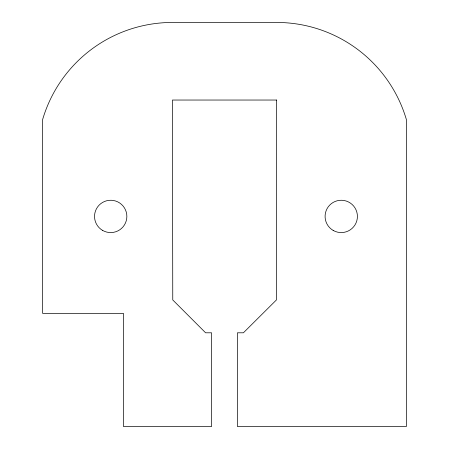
<?xml version="1.0" encoding="UTF-8"?>
<svg xmlns="http://www.w3.org/2000/svg" width="449" height="449" viewBox="0 0 449 449"><rect width="100%" height="100%" fill="white"/><g stroke="black" fill="none" stroke-linecap="round" stroke-linejoin="round"><path stroke-width="0.67" d="M276.595 100.037L276.421 299.943L243.409 332.799L237.431 332.799L237.431 426.55L406.345 426.55L406.345 119.434A135.284 135.284 0 0 0 276.595 22.45L172.444 22.45A135.34 135.34 0 0 0 42.655 119.434L42.655 313.402L123.475 313.402L123.475 426.55L211.569 426.55L211.569 332.799L205.608 332.799L172.764 299.954L172.444 100.037L276.595 100.037M333.169 230.416A16.164 16.164 0 0 0 357.415 216.418A16.164 16.164 0 0 0 333.169 202.42A16.164 16.164 0 0 0 333.169 230.416M102.613 230.416A16.164 16.164 0 0 0 126.859 216.418A16.164 16.164 0 0 0 102.613 202.42A16.164 16.164 0 0 0 102.613 230.416"/></g></svg>
